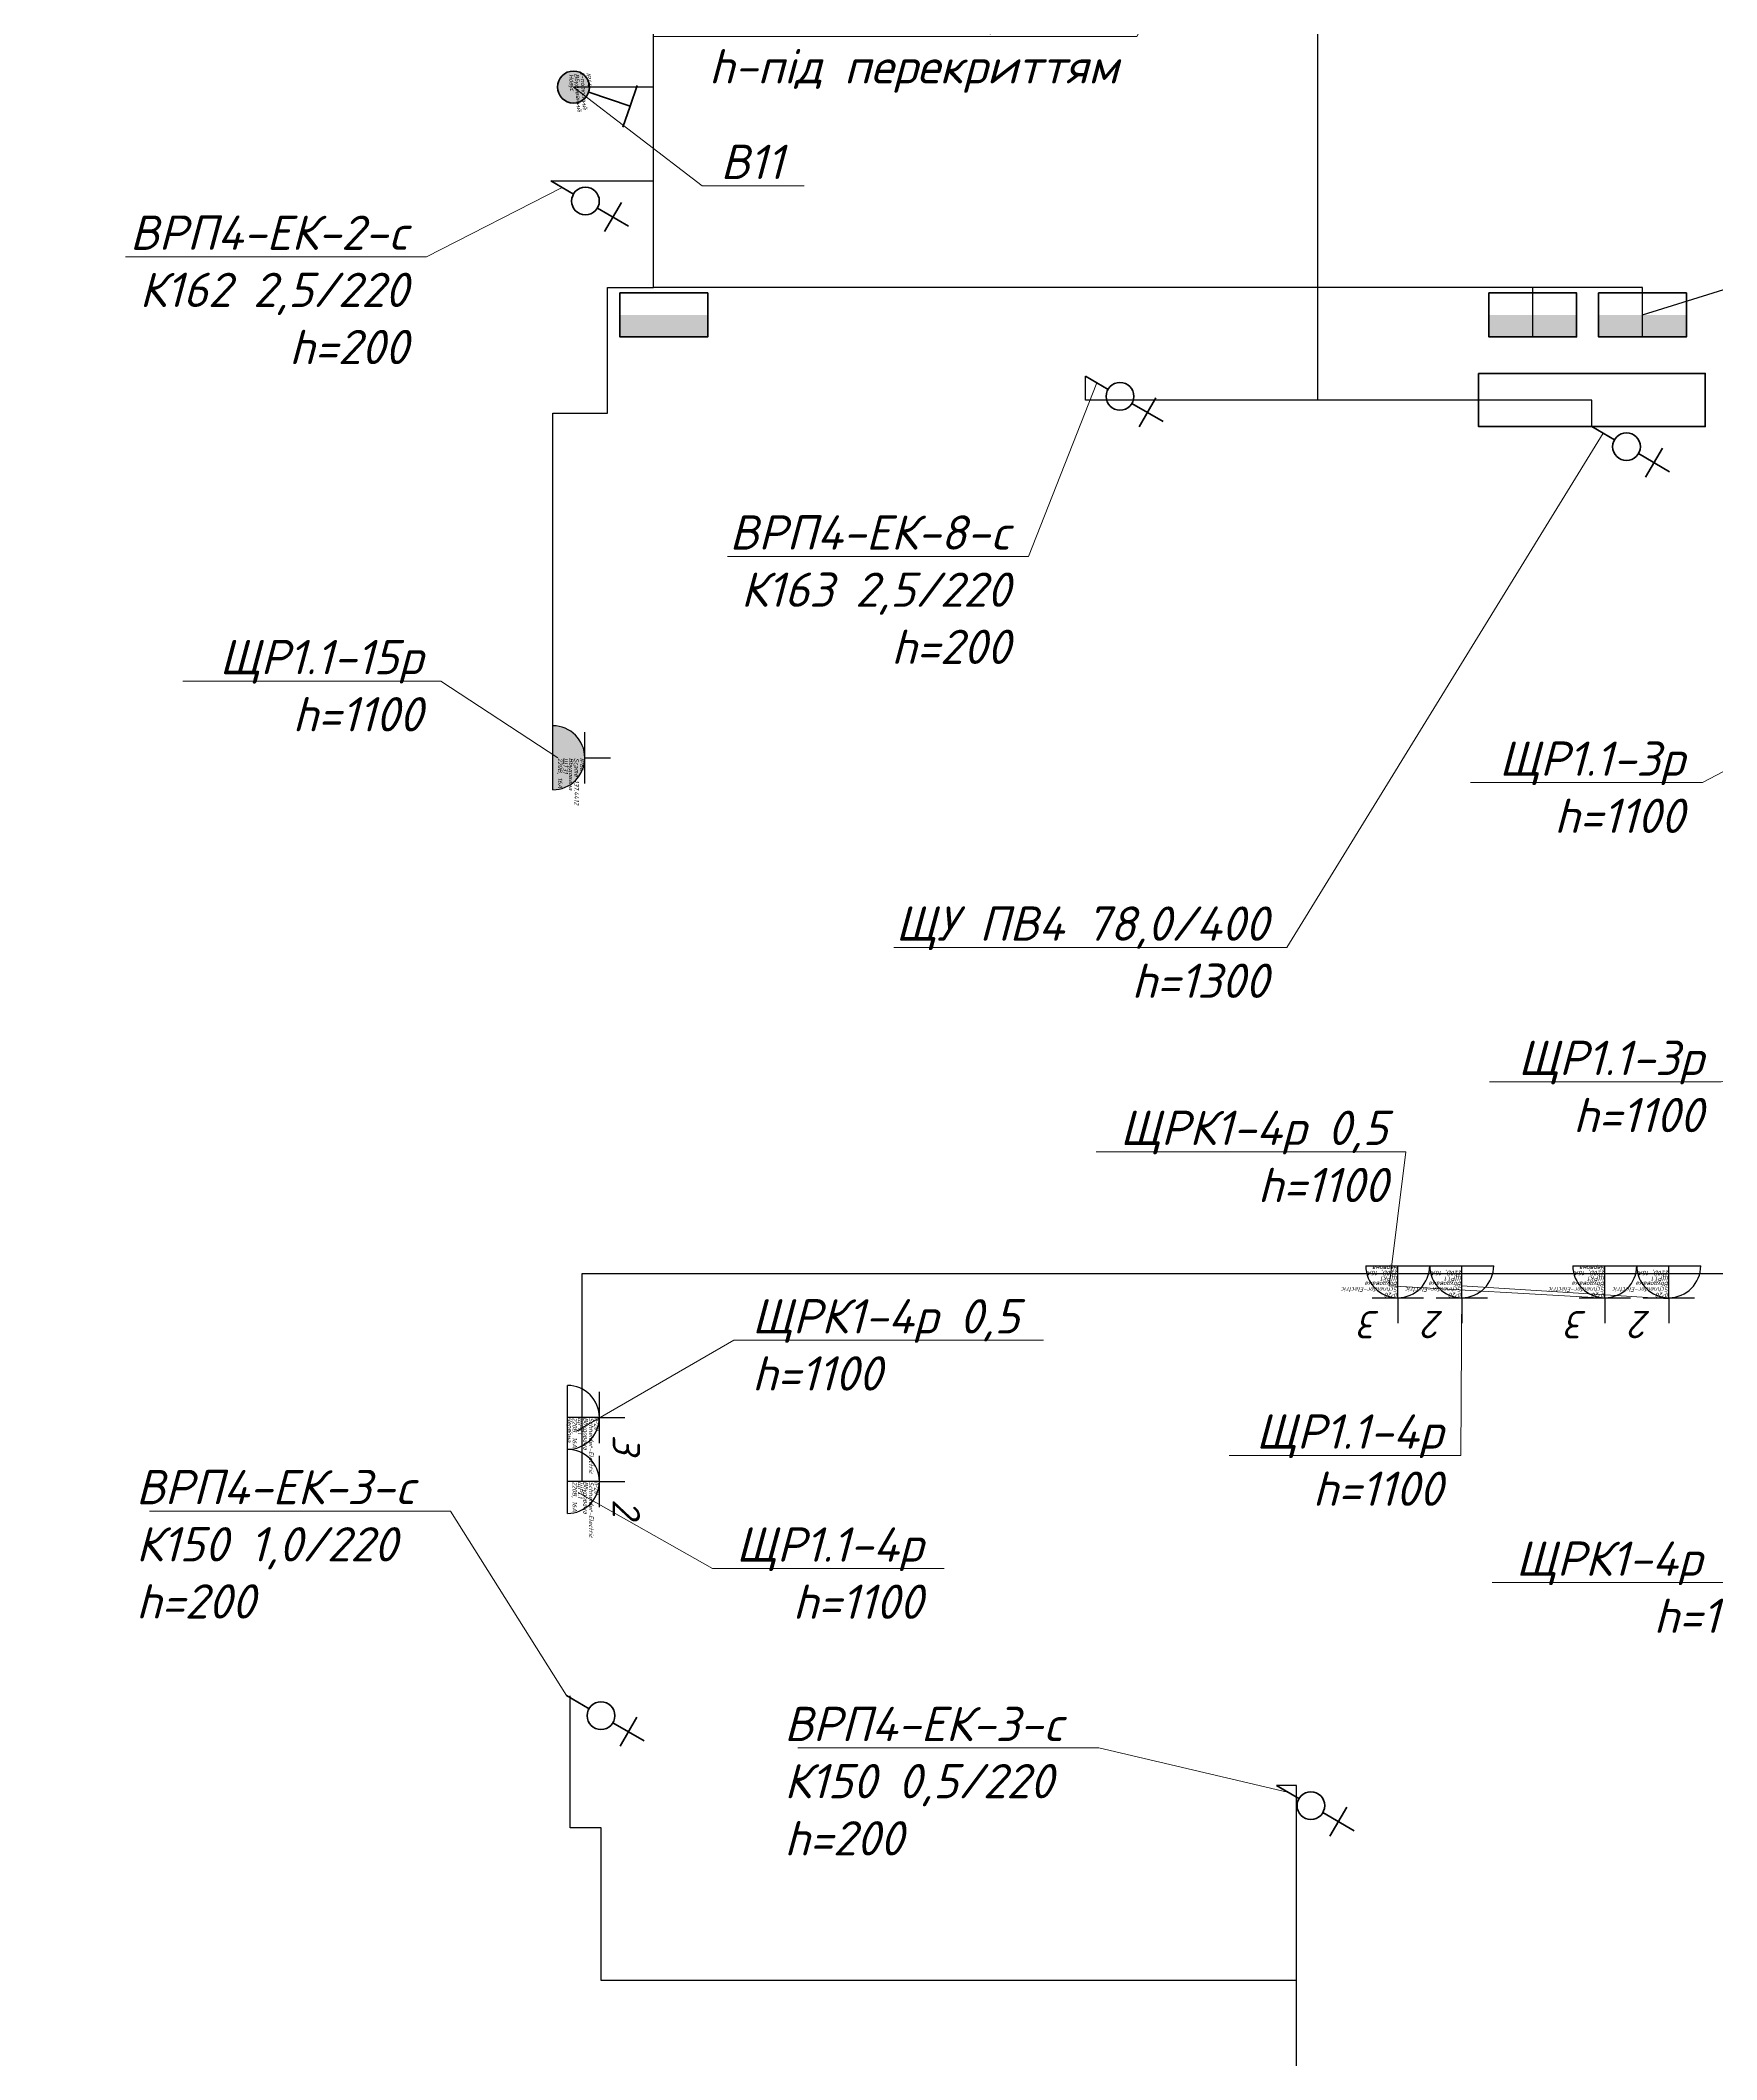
# Model space of a CAD drawing. Header units: millimetres. Extents: x -164867 to 807677, y -316775 to 513985.
# Drawn here: x -48935 to -39767, y 235562 to 246605 of the extents above; entities that cross this region are included whole.
import ezdxf
from ezdxf import colors
from ezdxf.entities.mleader import LeaderData, LeaderLine
from ezdxf.enums import TextEntityAlignment as Align
from ezdxf.math import Vec2, Vec3

# ---------------------------------------------------------------- set-up
doc = ezdxf.new("R2010")
doc.units = ezdxf.units.MM
doc.layers.add('E_Hidden atributes', color=2, linetype='Continuous', plot=False)
for name, color, linetype, lineweight in [('E_В лотку', 5, 'Kabl_in_Lotok', 30), ('E_Вимикачі', 84, 'Continuous', 35), ('E_Обладнання', 84, 'Continuous', 35), ('E_Позначення', 7, 'Continuous', 15), ('E_Розп. мережі', 5, 'Continuous', 30), ('E_Щити', 1, 'Continuous', 50)]:
    doc.layers.add(name, color=color, linetype=linetype, lineweight=lineweight)
doc.styles.add('GOST 2.304', font='isocpeui.ttf')
doc.styles.add('ISO', font='isocpeui.ttf')
doc.styles.add('orientation to layout', font='isocpeui.ttf')
doc.styles.add('ГОСТ 2.304', font='isocpeui.ttf')
doc.linetypes.add('Kabl_in_Lotok', pattern='A,10,[130,ltypeshp.shx,S=1,R=0,X=0,Y=0],1,[130,ltypeshp.shx,S=1,R=90,X=0,Y=-1],1,[130,ltypeshp.shx,S=1,R=0,X=0,Y=0],10', length=22)

# ---------------------------------------------------------------- blocks, each defined once
blk = doc.blocks.new('_None')
blk = doc.blocks.new('*U506')
at = {"color": 0, "linetype": 'Continuous', "lineweight": 30}
for p, q in [((0, 275), (0, 415)), ((0, 275), (0, 415)), ((0, 275), (0, 415)), ((140, 275), (-140, 275)), ((0, 275), (0, 100)), ((175, 100), (-175, 100))]:
    blk.add_line(p, q, dxfattribs=at)
blk.add_arc((0, 100), 175, 0, 180, dxfattribs=at)
at = {"color": 0, "style": 'orientation to layout'}
blk.add_attdef('AMOUNT', text='', height=150, dxfattribs=at).set_placement((147, 422), align=Align.MIDDLE_CENTER)
at = {"layer": 'E_Hidden atributes', "style": 'GOST 2.304'}
for tag, p in [('IP', (0, 248)), ('VENDOR', (0, 218)), ('INSTALATION', (0, 188)), ('LOCATION', (0, 158)), ('COLOR', (0, 100)), ('VOLTAGE_CURRENT', (0, 128))]:
    blk.add_attdef(tag, p, '', height=25, dxfattribs=at)
blk = doc.blocks.new('*U6')
at = {"lineweight": 40}
h = blk.add_hatch(color=0, dxfattribs=at)
h.dxf.hatch_style = 1
h.paths.add_polyline_path([(300, 150), (-300, 150), (-300, 0), (300, 0)])
at = {"color": 0}
blk.add_lwpolyline([(-300, 300), (300, 300), (300, 0), (-300, 0)], close=True, dxfattribs=at)
blk = doc.blocks.new('электровывод')
at = {"color": 0, "linetype": 'ByBlock', "lineweight": -2}
for p, q in [((-122.6, 123.9), (-204.8, 207)), ((-202.4, 127.2), (-125, 203.7)), ((-59.5, 60.1), (0, 0))]:
    blk.add_line(p, q, dxfattribs=at)
blk.add_circle((-91, 92), 44.9, dxfattribs=at)
blk = doc.blocks.new('*U275')
h = blk.add_hatch(color=0)
h.dxf.hatch_style = 1
h.paths.add_polyline_path([(88, 0, 1), (-88, 0, 1)])
at = {"color": 0}
for points in [[(127, 301), (17, 348)], [(34, 81), (127, 301)], [(238, 254), (127, 301)]]:
    blk.add_lwpolyline(points, dxfattribs=at)
blk.add_circle((0, 0), 87.5, dxfattribs=at)
at = {"layer": 'E_Hidden atributes', "style": 'GOST 2.304'}
for tag, p in [('TYPE', (-77, 42)), ('IP', (-72, 75)), ('INSTALATION', (-72, 10)), ('LOCATION', (-72, -20)), ('COLOR', (-72, -88)), ('VENDOR', (-72, -55))]:
    blk.add_attdef(tag, p, '', height=25, dxfattribs=at)
blk = doc.blocks.new('*U507')
h = blk.add_hatch(color=0)
h.dxf.hatch_style = 1
h.paths.add_polyline_path([(175, 100, 1), (-175, 100)])
at = {"color": 0, "linetype": 'Continuous', "lineweight": 30}
for p, q in [((0, 275), (0, 415)), ((0, 275), (0, 415)), ((0, 275), (0, 415)), ((140, 275), (-140, 275)), ((175, 100), (-175, 100))]:
    blk.add_line(p, q, dxfattribs=at)
blk.add_arc((0, 100), 175, 0, 180, dxfattribs=at)
at = {"color": 0, "style": 'orientation to layout'}
blk.add_attdef('AMOUNT', text='', height=150, dxfattribs=at).set_placement((147, 422), align=Align.MIDDLE_CENTER)
at = {"layer": 'E_Hidden atributes', "style": 'GOST 2.304'}
for tag, p in [('IP', (0, 248)), ('VENDOR', (0, 218)), ('INSTALATION', (0, 188)), ('LOCATION', (0, 158)), ('COLOR', (0, 100)), ('VOLTAGE_CURRENT', (0, 128))]:
    blk.add_attdef(tag, p, '', height=25, dxfattribs=at)

msp = doc.modelspace()

# ---------------------------------------------------------------- linework, layer by layer
at = {"layer": 'E_В лотку', "ltscale": 100}
for points in [[(-40448.56, 244492.77), (-40448.56, 244638.16), (-41948.56, 244638.16), (-41948.56, 248612.88)], [(-40172.43, 244983.54), (-40172.43, 245253.54), (-45582.62, 245253.57), (-45582.62, 247745.4), (-41948.56, 247745.4)], [(-46142.62, 245836.04), (-45582.62, 245836.04)], [(-40772.43, 244983.54), (-40772.43, 245253.55)], [(-41948.56, 244638.16), (-43218.88, 244638.16), (-43218.88, 244767.81)], [(-41954.83, 233994.27), (-41954.83, 233994.27), (-42064.83, 233994.27), (-42064.83, 237060.67), (-42174.83, 237060.67)]]:
    msp.add_lwpolyline(points, dxfattribs=at)
at = {"layer": 'E_Обладнання'}
msp.add_lwpolyline([(-41068.47, 244783.54), (-39828.66, 244783.54), (-39828.66, 244492.77), (-41068.47, 244492.77)], close=True, dxfattribs=at)
at = {"layer": 'E_Розп. мережі'}
for points in [[(-45582.62, 246349.88), (-46019.24, 246349.88)], [(-39023.22, 239859.04), (-45973.22, 239859.04), (-45973.22, 238728.71)]]:
    msp.add_lwpolyline(points, dxfattribs=at)
at = {"layer": 'E_Розп. мережі', "ltscale": 100}
msp.add_lwpolyline([(-46132.62, 242681.31), (-46132.62, 244565.75), (-45833.76, 244565.75), (-45833.76, 245253.57), (-45582.62, 245253.57)], dxfattribs=at)

# ---------------------------------------------------------------- block references
at = {"layer": 'E_Вимикачі', "rotation": 274.144964602081}
msp.add_blockref('*U275', (-46019.24, 246349.88), dxfattribs=at).add_auto_attribs({'INSTALATION': 'Вбудований', 'IP': 'IP44', 'LOCATION': 'Новус', 'TYPE': '1-полюсний'})
at = {"layer": 'E_Обладнання', "xscale": -1.687500000021705, "yscale": 1.687500000021705, "zscale": 1.687500000021704, "rotation": 284.4892115701171}
for p in [(-46142.62, 245836.04), (-43218.88, 244767.81), (-40448.56, 244492.77), (-46057.62, 237552.37), (-42174.83, 237060.67)]:
    msp.add_blockref('электровывод', p, dxfattribs=at)
at = {"layer": 'E_Обладнання'}
for name, p, rotation, values in [('*U507', (-46232.62, 242681.31), 270, {'INSTALATION': 'Вбудована', 'IP': 'IP66', 'VENDOR': 'Scame 137.4412', 'LOCATION': 'ЩТЗ1', 'VOLTAGE_CURRENT': '220В, 16А'}), ('*U506', (-41160.9, 240003.66), 180, {'AMOUNT': '2', 'INSTALATION': 'Вбудована', 'IP': 'IP20', 'VENDOR': 'Schneider-Electric', 'LOCATION': 'ЩР1.1', 'VOLTAGE_CURRENT': '220В, 16А'}), ('*U506', (-40028.4, 240003.65), 180, {'AMOUNT': '2', 'INSTALATION': 'Вбудована', 'IP': 'IP20', 'VENDOR': 'Schneider-Electric', 'LOCATION': 'ЩР1.1', 'VOLTAGE_CURRENT': '220В, 16А'}), ('*U506', (-46152.65, 238723.65), 270, {'AMOUNT': '2', 'INSTALATION': 'Вбудована', 'IP': 'IP20', 'VENDOR': 'Schneider-Electric', 'LOCATION': 'ЩР1.1', 'VOLTAGE_CURRENT': '220В, 16А'})]:
    msp.add_blockref(name, p, dxfattribs=dict(at, rotation=rotation)).add_auto_attribs(values)
at = {"layer": 'E_Обладнання', "color": 1}
for p, rotation in [((-41510.9, 240003.66), 180), ((-40378.4, 240003.65), 180), ((-46152.65, 239073.65), 270)]:
    msp.add_blockref('*U506', p, dxfattribs=dict(at, rotation=rotation)).add_auto_attribs({'AMOUNT': '3', 'INSTALATION': 'Вбудована', 'IP': 'IP20', 'VENDOR': 'Schneider-Electric', 'LOCATION': 'ЩРК1', 'VOLTAGE_CURRENT': '220В, 16А', 'COLOR': 'Червона'})
at = {"layer": 'E_Щити', "xscale": 0.8, "yscale": 0.8}
for p in [(-45525.02, 244983.57), (-40772.43, 244983.54), (-40172.43, 244983.54)]:
    msp.add_blockref('*U6', p, dxfattribs=at)

# ---------------------------------------------------------------- leaders
at = {"layer": 'E_Позначення'}
ml = msp.add_multileader_mtext('Standard', dxfattribs=at)
ml.set_content('ЩРК1-4р 0,5 \\Ph=1100', color=256, style='ГОСТ 2.304')
ml.set_leader_properties(color=256, linetype='ByLayer', lineweight=-1)
ml.set_arrow_properties(name='NONE')
ml.build(insert=Vec2(0, 0))
ml.multileader.update_dxf_attribs({"has_dogleg": 0, "text_left_attachment_type": 6, "text_right_attachment_type": 6, "text_top_attachment_type": 10, "dogleg_length": 0, "arrow_head_size": 1})
ctx = ml.context
ctx.base_point, ctx.char_height, ctx.arrow_head_size, ctx.landing_gap_size, ctx.plane_origin = Vec3(-41029.51, 238170.18), 187.5, 1, 100, Vec3(-51165.15, 238831.83)
ctx.left_attachment, ctx.right_attachment, ctx.text_align_type = 6, 6, 2
notes = []
notes.append((ctx, [(1, (1, 1, 0), (-39301.24, 238170.18), (-1, 0), 0, [(2, [(-38352.51, 238166.76)], 0, [])])]))
ctx.mtext.insert, ctx.mtext.alignment, ctx.mtext.flow_direction = Vec3(-39401.24, 238395.18), 3, 5
ctx.mtext.has_bg_fill, ctx.mtext.bg_color, ctx.mtext.bg_scale_factor, ctx.mtext.bg_transparency, ctx.mtext.use_window_bg_color = 1, -1027028792, 1.5, 0, 1
for ctx, leaders in notes:
    for number, flags, end, landing, length, lines in leaders:
        leader = LeaderData()
        leader.index, (leader.has_last_leader_line, leader.has_dogleg_vector, leader.attachment_direction) = number, flags
        leader.last_leader_point, leader.dogleg_vector, leader.dogleg_length = Vec3(end), Vec3(landing), length
        for number, points, colour, breaks in lines:
            line = LeaderLine()
            line.index, line.vertices, line.color, line.breaks = number, Vec3.list(points), colors.encode_raw_color(colour), breaks
            leader.lines.append(line)
        ctx.leaders.append(leader)

# ---------------------------------------------------------------- next in the draw order: leaders
ml = msp.add_multileader_mtext('Standard', dxfattribs=at)
ml.set_content('ВРП4-В11 0,3/220\\Ph-під перекриттям', color=256, style='ГОСТ 2.304')
ml.set_leader_properties(color=256, linetype='ByLayer', lineweight=-1)
ml.set_arrow_properties(name='NONE')
ml.build(insert=Vec2(0, 0))
ml.multileader.update_dxf_attribs({"has_dogleg": 0, "text_left_attachment_type": 6, "text_right_attachment_type": 6, "dogleg_length": 0, "arrow_head_size": 1})
ctx = ml.context
ctx.base_point, ctx.char_height, ctx.arrow_head_size, ctx.landing_gap_size, ctx.plane_origin = Vec3(-45439.87, 246625.83), 187.5, 1, 100, Vec3(-23353.47, 246254.7)
ctx.left_attachment, ctx.right_attachment, ctx.text_align_type = 6, 6, 2
notes = []
notes.append((ctx, [(1, (1, 1, 0), (-42938.6, 246625.83), (-1, 0), 0, [(0, [(-42332.62, 247745.4)], 0, [])])]))
ctx.mtext.insert, ctx.mtext.alignment, ctx.mtext.flow_direction = Vec3(-43038.6, 246869.58), 3, 5
ctx.mtext.has_bg_fill, ctx.mtext.bg_color, ctx.mtext.bg_scale_factor, ctx.mtext.bg_transparency, ctx.mtext.use_window_bg_color = 1, -1027028792, 1.5, 0, 1
ml = msp.add_multileader_mtext('Standard', dxfattribs=at)
ml.set_content('ВРП4-ЕК-2-c\\PК162 2,5/220\\Ph=200', color=256, style='ГОСТ 2.304')
ml.set_leader_properties(color=256, linetype='ByLayer', lineweight=-1)
ml.set_arrow_properties(name='NONE')
ml.build(insert=Vec2(0, 0))
ml.multileader.update_dxf_attribs({"has_dogleg": 0, "text_left_attachment_type": 6, "text_right_attachment_type": 6, "dogleg_length": 0, "arrow_head_size": 1})
ctx = ml.context
ctx.base_point, ctx.char_height, ctx.arrow_head_size, ctx.landing_gap_size, ctx.plane_origin = Vec3(-48643.7, 245421.97), 187.5, 1, 100, Vec3(-25099.84, 244345.34)
ctx.left_attachment, ctx.right_attachment, ctx.text_align_type = 6, 6, 2
notes.append((ctx, [(1, (1, 1, 0), (-46823.81, 245421.97), (-1, 0), 0, [(0, [(-46080.94, 245800.15)], 0, [])])]))
ctx.mtext.insert, ctx.mtext.alignment, ctx.mtext.flow_direction = Vec3(-46923.81, 245646.97), 3, 5
ctx.mtext.has_bg_fill, ctx.mtext.bg_color, ctx.mtext.bg_scale_factor, ctx.mtext.bg_transparency, ctx.mtext.use_window_bg_color = 1, -1027028792, 1.5, 0, 1
at = {"layer": 'E_Позначення', "color": 7, "lineweight": 9}
ml = msp.add_multileader_mtext('Standard', dxfattribs=at)
ml.set_content('ЩМЛ', color=7, style='ISO')
ml.set_leader_properties()
ml.set_arrow_properties(name='NONE')
ml.build(insert=Vec2(0, 0))
ml.multileader.update_dxf_attribs({"has_text_frame": 1, "text_left_attachment_type": 7, "text_right_attachment_type": 8, "dogleg_length": 100, "arrow_head_size": 200})
ctx = ml.context
ctx.base_point, ctx.char_height, ctx.arrow_head_size, ctx.landing_gap_size, ctx.plane_origin = Vec3(-39491.78, 245284.48), 187.5, 200, 50, Vec3(-96446.83, 244332.67)
ctx.left_attachment, ctx.right_attachment = 7, 8
notes.append((ctx, [(1, (1, 1, 0), (-39591.78, 245284.48), (1, 0), 100, [(0, [(-40172.43, 245103.54)], 0, [])])]))
ctx.mtext.insert, ctx.mtext.line_spacing_factor, ctx.mtext.flow_direction = Vec3(-39441.78, 245509.48), 0.72, 5
ctx.mtext.has_bg_fill, ctx.mtext.bg_color, ctx.mtext.bg_scale_factor, ctx.mtext.bg_transparency, ctx.mtext.use_window_bg_color = 1, -1027028792, 1.5, 0, 1
at = {"layer": 'E_Позначення'}
ml = msp.add_multileader_mtext('Standard', dxfattribs=at)
ml.set_content('ВРП4-ЕК-8-c\\PК163 2,5/220\\Ph=200', color=256, style='ГОСТ 2.304')
ml.set_leader_properties(color=256, linetype='ByLayer', lineweight=-1)
ml.set_arrow_properties(name='NONE')
ml.build(insert=Vec2(0, 0))
ml.multileader.update_dxf_attribs({"has_dogleg": 0, "text_left_attachment_type": 6, "text_right_attachment_type": 6, "dogleg_length": 0, "arrow_head_size": 1})
ctx = ml.context
ctx.base_point, ctx.char_height, ctx.arrow_head_size, ctx.landing_gap_size, ctx.plane_origin = Vec3(-45350.71, 243782.27), 187.5, 1, 100, Vec3(-22176.1, 243277.11)
ctx.left_attachment, ctx.right_attachment, ctx.text_align_type = 6, 6, 2
notes.append((ctx, [(1, (1, 1, 0), (-43530.82, 243782.27), (-1, 0), 0, [(0, [(-43157.2, 244731.91)], 0, [])])]))
ctx.mtext.insert, ctx.mtext.alignment, ctx.mtext.flow_direction = Vec3(-43630.82, 244007.27), 3, 5
ctx.mtext.has_bg_fill, ctx.mtext.bg_color, ctx.mtext.bg_scale_factor, ctx.mtext.bg_transparency, ctx.mtext.use_window_bg_color = 1, -1027028792, 1.5, 0, 1
ml = msp.add_multileader_mtext('Standard', dxfattribs=at)
ml.set_content('ЩР1.1-3р\\Ph=1100', color=256, style='ГОСТ 2.304')
ml.set_leader_properties(color=256, linetype='ByLayer', lineweight=-1)
ml.set_arrow_properties(name='NONE')
ml.build(insert=Vec2(0, 0))
ml.multileader.update_dxf_attribs({"has_dogleg": 0, "text_left_attachment_type": 6, "text_right_attachment_type": 6, "text_top_attachment_type": 10, "dogleg_length": 0, "arrow_head_size": 1})
ctx = ml.context
ctx.base_point, ctx.char_height, ctx.arrow_head_size, ctx.landing_gap_size, ctx.plane_origin = Vec3(-41094.4, 242545.41), 187.5, 1, 100, Vec3(-44544.38, 242887.44)
ctx.left_attachment, ctx.right_attachment, ctx.text_align_type = 6, 6, 2
notes.append((ctx, [(1, (1, 1, 0), (-39844.68, 242545.41), (-1, 0), 0, [(1, [(-39072.43, 244119.78), (-39072.43, 242952.57)], 0, [])])]))
ctx.mtext.insert, ctx.mtext.alignment, ctx.mtext.flow_direction = Vec3(-39944.68, 242770.41), 3, 5
ctx.mtext.has_bg_fill, ctx.mtext.bg_color, ctx.mtext.bg_scale_factor, ctx.mtext.bg_transparency, ctx.mtext.use_window_bg_color = 1, -1027028792, 1.5, 0, 1
ml = msp.add_multileader_mtext('Standard', dxfattribs=at)
ml.set_content('ЩР1.1-15р\\Ph=1100', color=256, style='ГОСТ 2.304')
ml.set_leader_properties(color=256, linetype='ByLayer', lineweight=-1)
ml.set_arrow_properties(name='NONE')
ml.build(insert=Vec2(0, 0))
ml.multileader.update_dxf_attribs({"has_dogleg": 0, "text_left_attachment_type": 6, "text_right_attachment_type": 6, "text_top_attachment_type": 10, "dogleg_length": 0, "arrow_head_size": 1})
ctx = ml.context
ctx.base_point, ctx.char_height, ctx.arrow_head_size, ctx.landing_gap_size, ctx.plane_origin = Vec3(-48090.91, 243100.91), 187.5, 1, 100, Vec3(-55439.02, 241564.85)
ctx.left_attachment, ctx.right_attachment, ctx.text_align_type = 6, 6, 2
notes.append((ctx, [(1, (1, 1, 0), (-46745.31, 243100.91), (-1, 0), 0, [(1, [(-46104.44, 242681.31)], 0, [])])]))
ctx.mtext.insert, ctx.mtext.alignment, ctx.mtext.flow_direction = Vec3(-46845.31, 243325.91), 3, 5
ctx.mtext.has_bg_fill, ctx.mtext.bg_color, ctx.mtext.bg_scale_factor, ctx.mtext.bg_transparency, ctx.mtext.use_window_bg_color = 1, -1027028792, 1.5, 0, 1
ml = msp.add_multileader_mtext('Standard', dxfattribs=at)
ml.set_content('ЩРК1-4р 0,5 \\Ph=1100', color=256, style='ГОСТ 2.304')
ml.set_leader_properties(color=256, linetype='ByLayer', lineweight=-1)
ml.set_arrow_properties(name='NONE')
ml.build(insert=Vec2(0, 0))
ml.multileader.update_dxf_attribs({"has_dogleg": 0, "text_left_attachment_type": 6, "text_right_attachment_type": 6, "text_top_attachment_type": 10, "dogleg_length": 0, "arrow_head_size": 1})
ctx = ml.context
ctx.base_point, ctx.char_height, ctx.arrow_head_size, ctx.landing_gap_size, ctx.plane_origin = Vec3(-45142.91, 239495.67), 187.5, 1, 100, Vec3(-52077.04, 235518.88)
ctx.left_attachment, ctx.right_attachment = 6, 6
notes.append((ctx, [(0, (1, 1, 0), (-45142.91, 239495.67), (1, 0), 0, [(3, [(-46002.65, 238997.75)], 0, [])])]))
ctx.mtext.insert, ctx.mtext.flow_direction = Vec3(-45042.91, 239720.67), 5
ctx.mtext.has_bg_fill, ctx.mtext.bg_color, ctx.mtext.bg_scale_factor, ctx.mtext.bg_transparency, ctx.mtext.use_window_bg_color = 1, -1027028792, 1.5, 0, 1
ml = msp.add_multileader_mtext('Standard', dxfattribs=at)
ml.set_content('ЩР1.1-4р\\Ph=1100', color=256, style='ГОСТ 2.304')
ml.set_leader_properties(color=256, linetype='ByLayer', lineweight=-1)
ml.set_arrow_properties(name='NONE')
ml.build(insert=Vec2(0, 0))
ml.multileader.update_dxf_attribs({"has_dogleg": 0, "text_left_attachment_type": 6, "text_right_attachment_type": 6, "text_top_attachment_type": 10, "dogleg_length": 0, "arrow_head_size": 1})
ctx = ml.context
ctx.base_point, ctx.char_height, ctx.arrow_head_size, ctx.landing_gap_size, ctx.plane_origin = Vec3(-42415.63, 238865.36), 187.5, 1, 100, Vec3(-47841.65, 240837.46)
ctx.left_attachment, ctx.right_attachment, ctx.text_align_type = 6, 6, 2
notes.append((ctx, [(1, (1, 1, 0), (-41165.92, 238865.36), (-1, 0), 0, [(1, [(-40028.4, 239723.04), (-41160.9, 239792.64)], 0, [])])]))
ctx.mtext.insert, ctx.mtext.alignment, ctx.mtext.flow_direction = Vec3(-41265.92, 239090.36), 3, 5
ctx.mtext.has_bg_fill, ctx.mtext.bg_color, ctx.mtext.bg_scale_factor, ctx.mtext.bg_transparency, ctx.mtext.use_window_bg_color = 1, -1027028792, 1.5, 0, 1
ml = msp.add_multileader_mtext('Standard', dxfattribs=at)
ml.set_content('ЩР1.1-4р\\Ph=1100', color=256, style='ГОСТ 2.304')
ml.set_leader_properties(color=256, linetype='ByLayer', lineweight=-1)
ml.set_arrow_properties(name='NONE')
ml.build(insert=Vec2(0, 0))
ml.multileader.update_dxf_attribs({"has_dogleg": 0, "text_left_attachment_type": 6, "text_right_attachment_type": 6, "text_top_attachment_type": 10, "dogleg_length": 0, "arrow_head_size": 1})
ctx = ml.context
ctx.base_point, ctx.char_height, ctx.arrow_head_size, ctx.landing_gap_size, ctx.plane_origin = Vec3(-45259.24, 238247.25), 187.5, 1, 100, Vec3(-50845.83, 240278.45)
ctx.left_attachment, ctx.right_attachment, ctx.text_align_type = 6, 6, 2
notes.append((ctx, [(0, (1, 1, 0), (-45259.24, 238247.25), (1, 0), 0, [(1, [(-45994.46, 238662.68)], 0, [])])]))
ctx.mtext.insert, ctx.mtext.alignment, ctx.mtext.flow_direction = Vec3(-44109.52, 238472.25), 3, 5
ctx.mtext.has_bg_fill, ctx.mtext.bg_color, ctx.mtext.bg_scale_factor, ctx.mtext.bg_transparency, ctx.mtext.use_window_bg_color = 1, -1027028792, 1.5, 0, 1
ml = msp.add_multileader_mtext('Standard', dxfattribs=at)
ml.set_content('ВРП4-ЕК-3-c\\PК150 0,5/220\\Ph=200', color=256, style='ГОСТ 2.304')
ml.set_leader_properties(color=256, linetype='ByLayer', lineweight=-1)
ml.set_arrow_properties(name='NONE')
ml.build(insert=Vec2(0, 0))
ml.multileader.update_dxf_attribs({"has_dogleg": 0, "text_left_attachment_type": 6, "text_right_attachment_type": 6, "dogleg_length": 0, "arrow_head_size": 1})
ctx = ml.context
ctx.base_point, ctx.char_height, ctx.arrow_head_size, ctx.landing_gap_size, ctx.plane_origin = Vec3(-44966.38, 237266), 187.5, 1, 100, Vec3(-21132.05, 235569.96)
ctx.left_attachment, ctx.right_attachment = 6, 6
notes.append((ctx, [(1, (1, 1, 0), (-43146.49, 237266), (-1, 0), 0, [(0, [(-42113.15, 237024.77)], 0, [])])]))
ctx.mtext.insert, ctx.mtext.flow_direction = Vec3(-44866.38, 237491), 5
ctx.mtext.has_bg_fill, ctx.mtext.bg_color, ctx.mtext.bg_scale_factor, ctx.mtext.bg_transparency, ctx.mtext.use_window_bg_color = 1, -1027028792, 1.5, 0, 1
for ctx, leaders in notes:
    for number, flags, end, landing, length, lines in leaders:
        leader = LeaderData()
        leader.index, (leader.has_last_leader_line, leader.has_dogleg_vector, leader.attachment_direction) = number, flags
        leader.last_leader_point, leader.dogleg_vector, leader.dogleg_length = Vec3(end), Vec3(landing), length
        for number, points, colour, breaks in lines:
            line = LeaderLine()
            line.index, line.vertices, line.color, line.breaks = number, Vec3.list(points), colors.encode_raw_color(colour), breaks
            leader.lines.append(line)
        ctx.leaders.append(leader)

# ---------------------------------------------------------------- next in the draw order: leaders
ml = msp.add_multileader_mtext('Standard', dxfattribs=at)
ml.set_content('В11', color=256, style='ГОСТ 2.304')
ml.set_leader_properties(color=256, linetype='ByLayer', lineweight=-1)
ml.set_arrow_properties(name='NONE')
ml.build(insert=Vec2(0, 0))
ml.multileader.update_dxf_attribs({"has_dogleg": 0, "text_left_attachment_type": 6, "text_right_attachment_type": 6, "dogleg_length": 0, "arrow_head_size": 1})
ctx = ml.context
ctx.base_point, ctx.char_height, ctx.arrow_head_size, ctx.landing_gap_size, ctx.plane_origin = Vec3(-45314.84, 245809.27), 187.5, 1, 100, Vec3(-47933.55, 243520.26)
ctx.left_attachment, ctx.right_attachment = 6, 6
notes = []
notes.append((ctx, [(0, (1, 1, 0), (-45314.84, 245809.27), (1, 0), 0, [(2, [(-46019.24, 246349.88)], 0, [])])]))
ctx.mtext.insert, ctx.mtext.flow_direction = Vec3(-45214.84, 246034.27), 5
ctx.mtext.has_bg_fill, ctx.mtext.bg_color, ctx.mtext.bg_scale_factor, ctx.mtext.bg_transparency, ctx.mtext.use_window_bg_color = 1, -1027028792, 1.5, 0, 1
ml = msp.add_multileader_mtext('Standard', dxfattribs=at)
ml.set_content('ЩРК1-4р 0,5 \\Ph=1100', color=256, style='ГОСТ 2.304')
ml.set_leader_properties(color=256, linetype='ByLayer', lineweight=-1)
ml.set_arrow_properties(name='NONE')
ml.build(insert=Vec2(0, 0))
ml.multileader.update_dxf_attribs({"has_dogleg": 0, "text_left_attachment_type": 6, "text_right_attachment_type": 6, "text_top_attachment_type": 10, "dogleg_length": 0, "arrow_head_size": 1})
ctx = ml.context
ctx.base_point, ctx.char_height, ctx.arrow_head_size, ctx.landing_gap_size, ctx.plane_origin = Vec3(-43194.48, 240526.32), 187.5, 1, 100, Vec3(-51766.19, 236970.55)
ctx.left_attachment, ctx.right_attachment, ctx.text_align_type = 6, 6, 2
notes.append((ctx, [(1, (1, 1, 0), (-41466.21, 240526.32), (-1, 0), 0, [(0, [(-40406.97, 239728.65), (-41557.9, 239792.65)], 0, [])])]))
ctx.mtext.insert, ctx.mtext.alignment, ctx.mtext.flow_direction = Vec3(-41566.21, 240751.32), 3, 5
ctx.mtext.has_bg_fill, ctx.mtext.bg_color, ctx.mtext.bg_scale_factor, ctx.mtext.bg_transparency, ctx.mtext.use_window_bg_color = 1, -1027028792, 1.5, 0, 1
ml = msp.add_multileader_mtext('Standard', dxfattribs=at)
ml.set_content('ВРП4-ЕК-3-c\\PК150 1,0/220\\Ph=200', color=256, style='ГОСТ 2.304')
ml.set_leader_properties(color=256, linetype='ByLayer', lineweight=-1)
ml.set_arrow_properties(name='NONE')
ml.build(insert=Vec2(0, 0))
ml.multileader.update_dxf_attribs({"has_dogleg": 0, "text_left_attachment_type": 6, "text_right_attachment_type": 6, "dogleg_length": 0, "arrow_head_size": 1})
ctx = ml.context
ctx.base_point, ctx.char_height, ctx.arrow_head_size, ctx.landing_gap_size, ctx.plane_origin = Vec3(-48511.94, 238561.48), 187.5, 1, 100, Vec3(-24677.6, 236865.44)
ctx.left_attachment, ctx.right_attachment = 6, 6
notes.append((ctx, [(1, (1, 1, 0), (-46692.05, 238561.48), (-1, 0), 0, [(0, [(-46057.62, 237552.37)], 0, [])])]))
ctx.mtext.insert, ctx.mtext.flow_direction = Vec3(-48411.94, 238786.48), 5
ctx.mtext.has_bg_fill, ctx.mtext.bg_color, ctx.mtext.bg_scale_factor, ctx.mtext.bg_transparency, ctx.mtext.use_window_bg_color = 1, -1027028792, 1.5, 0, 1
for ctx, leaders in notes:
    for number, flags, end, landing, length, lines in leaders:
        leader = LeaderData()
        leader.index, (leader.has_last_leader_line, leader.has_dogleg_vector, leader.attachment_direction) = number, flags
        leader.last_leader_point, leader.dogleg_vector, leader.dogleg_length = Vec3(end), Vec3(landing), length
        for number, points, colour, breaks in lines:
            line = LeaderLine()
            line.index, line.vertices, line.color, line.breaks = number, Vec3.list(points), colors.encode_raw_color(colour), breaks
            leader.lines.append(line)
        ctx.leaders.append(leader)

# ---------------------------------------------------------------- next in the draw order: linework, layer by layer
at = {"layer": 'E_Розп. мережі', "ltscale": 100}
msp.add_lwpolyline([(-42064.83, 235994.01), (-45868.84, 235994.01), (-45868.84, 236828.99), (-46036.88, 236828.99), (-46036.88, 237551.26)], dxfattribs=at)

# ---------------------------------------------------------------- next in the draw order: leaders
at = {"layer": 'E_Позначення'}
ml = msp.add_multileader_mtext('Standard', dxfattribs=at)
ml.set_content('ЩР1.1-3р\\Ph=1100', color=256, style='ГОСТ 2.304')
ml.set_leader_properties(color=256, linetype='ByLayer', lineweight=-1)
ml.set_arrow_properties(name='NONE')
ml.build(insert=Vec2(0, 0))
ml.multileader.update_dxf_attribs({"has_dogleg": 0, "text_left_attachment_type": 6, "text_right_attachment_type": 6, "text_top_attachment_type": 10, "dogleg_length": 0, "arrow_head_size": 1})
ctx = ml.context
ctx.base_point, ctx.char_height, ctx.arrow_head_size, ctx.landing_gap_size, ctx.plane_origin = Vec3(-40990.88, 240908.8), 187.5, 1, 100, Vec3(-44544.38, 240928.42)
ctx.left_attachment, ctx.right_attachment, ctx.text_align_type = 6, 6, 2
notes = []
notes.append((ctx, [(1, (1, 1, 0), (-39741.16, 240908.8), (-1, 0), 0, [(1, [(-38939.58, 241137.01)], 0, [])])]))
ctx.mtext.insert, ctx.mtext.alignment, ctx.mtext.flow_direction = Vec3(-39841.16, 241133.8), 3, 5
ctx.mtext.has_bg_fill, ctx.mtext.bg_color, ctx.mtext.bg_scale_factor, ctx.mtext.bg_transparency, ctx.mtext.use_window_bg_color = 1, -1027028792, 1.5, 0, 1
for ctx, leaders in notes:
    for number, flags, end, landing, length, lines in leaders:
        leader = LeaderData()
        leader.index, (leader.has_last_leader_line, leader.has_dogleg_vector, leader.attachment_direction) = number, flags
        leader.last_leader_point, leader.dogleg_vector, leader.dogleg_length = Vec3(end), Vec3(landing), length
        for number, points, colour, breaks in lines:
            line = LeaderLine()
            line.index, line.vertices, line.color, line.breaks = number, Vec3.list(points), colors.encode_raw_color(colour), breaks
            leader.lines.append(line)
        ctx.leaders.append(leader)

# ---------------------------------------------------------------- next in the draw order: leaders
ml = msp.add_multileader_mtext('Standard', dxfattribs=at)
ml.set_content('ЩУ ПВ4 78,0/400\\Ph=1300', color=256, style='ГОСТ 2.304')
ml.set_leader_properties(color=256, linetype='ByLayer', lineweight=-1)
ml.set_arrow_properties(name='NONE')
ml.build(insert=Vec2(0, 0))
ml.multileader.update_dxf_attribs({"has_dogleg": 0, "text_left_attachment_type": 6, "text_right_attachment_type": 6, "dogleg_length": 0, "arrow_head_size": 1})
ctx = ml.context
ctx.base_point, ctx.char_height, ctx.arrow_head_size, ctx.landing_gap_size, ctx.plane_origin = Vec3(-44425.05, 241643.39), 187.5, 1, 100, Vec3(-19405.78, 243002.07)
ctx.left_attachment, ctx.right_attachment, ctx.text_align_type = 6, 6, 2
notes = []
notes.append((ctx, [(1, (1, 1, 0), (-42118.52, 241643.39), (-1, 0), 0, [(0, [(-40386.89, 244456.87)], 0, [])])]))
ctx.mtext.insert, ctx.mtext.alignment, ctx.mtext.flow_direction = Vec3(-42218.52, 241868.39), 3, 5
ctx.mtext.has_bg_fill, ctx.mtext.bg_color, ctx.mtext.bg_scale_factor, ctx.mtext.bg_transparency, ctx.mtext.use_window_bg_color = 1, -1027028792, 1.5, 0, 1
for ctx, leaders in notes:
    for number, flags, end, landing, length, lines in leaders:
        leader = LeaderData()
        leader.index, (leader.has_last_leader_line, leader.has_dogleg_vector, leader.attachment_direction) = number, flags
        leader.last_leader_point, leader.dogleg_vector, leader.dogleg_length = Vec3(end), Vec3(landing), length
        for number, points, colour, breaks in lines:
            line = LeaderLine()
            line.index, line.vertices, line.color, line.breaks = number, Vec3.list(points), colors.encode_raw_color(colour), breaks
            leader.lines.append(line)
        ctx.leaders.append(leader)

doc.saveas('drawing.dxf')
